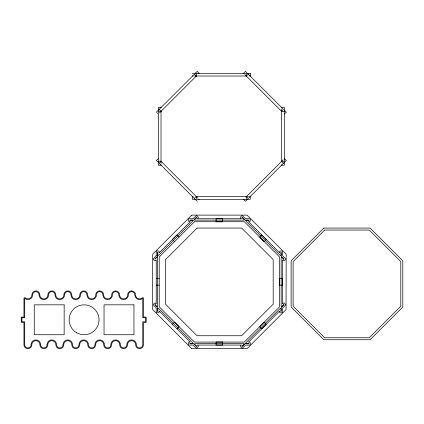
<?xml version="1.0" encoding="UTF-8"?>
<svg xmlns="http://www.w3.org/2000/svg" width="424" height="424" viewBox="0 0 424 424"><rect width="100%" height="100%" fill="white"/><g stroke="black" fill="none" stroke-linecap="round" stroke-linejoin="round"><path stroke-width="0.64" d="M156.35 112.212L194.42 74.142L196.323 76.044M195.029 73.527L197.234 71.322L199.142 73.225L198.829 73.538M159.514 112.853L196.731 75.636M161.051 161.337L159.148 163.24L197.218 201.31M246.365 76.066L248.268 74.163M194.399 198.496L196.301 196.593M281.616 111.316L283.518 109.413L245.448 71.343L243.546 73.246L243.853 73.559M191.431 215.424L152.921 253.934A1.028 1.028 0 0 0 152.613 254.67L152.613 309.133A1.028 1.028 0 0 0 152.916 309.865L191.431 348.374M243.837 199.116L243.524 199.428L245.427 201.331L247.637 199.126M245.936 197.022L283.153 159.8M284.266 158.687L286.322 160.442L248.247 198.512L246.344 196.609M172.393 324.265L174.545 322.113L179.124 326.697L176.972 328.849M192.432 73.326L246.275 73.326L246.275 76.018M246.853 73.326L250.261 73.326M192.432 76.018L193.174 76.018M194.219 76.018L246.567 76.018M249.519 76.018L250.261 76.018M161.025 111.385L158.332 111.385L158.332 165.228L161.025 165.228L161.025 164.788M281.642 111.417L284.334 111.417M158.332 161.242L161.025 161.242M281.642 161.268L284.334 161.268L284.334 107.431L281.642 107.426L281.642 107.866M193.148 196.641L192.406 196.641L192.406 199.333L195.814 199.333M196.1 196.641L248.448 196.641M249.492 196.641L250.234 196.641L250.234 199.333L196.392 199.333L196.392 196.641M156.186 278.658L159.228 278.658M156.186 285.14L159.228 285.14M284.329 110.224L286.338 112.233L284.287 113.987M244.807 74.507L281.822 111.523M281.594 161.358L283.502 163.261M159.164 109.392L161.072 111.295M156.891 112.758L157.596 113.462M158.38 158.671L156.329 160.42L158.338 162.429M160.844 161.131L197.86 198.146M198.814 199.1L199.121 199.407M179.124 237.101L176.972 234.949L172.393 239.534L174.545 241.685M284.334 161.846L284.334 165.254L281.642 165.254L281.642 164.671M281.642 109.212L281.642 161.846M250.261 73.326L250.261 76.018M246.249 196.641L246.249 199.333M196.418 73.326L196.418 76.018M161.025 107.839L161.025 107.399L158.332 107.399L158.332 110.807M161.025 110.807L161.025 163.441M191.431 348.374A1.028 1.028 0 0 0 192.162 348.682L246.625 348.682A1.028 1.028 0 0 0 247.362 348.374L286.057 309.557L286.174 254.67A1.028 1.028 0 0 0 285.871 253.934L247.362 215.424A1.028 1.028 0 0 0 246.625 215.116L192.162 215.122A1.028 1.028 0 0 0 191.431 215.424M157.622 256.149L154.845 259.091L157.06 257.177L157.527 257.225L157.622 306.245C156.626 308.64 151.978 300.097 157.601 307.517C158.852 316.723 156.112 307.358 158.502 308.37L192.925 342.793C193.842 345.216 184.636 342.422 193.81 343.71C201.209 349.334 192.65 344.648 195.051 343.673L243.736 343.673C246.143 344.648 237.578 349.334 244.977 343.71C254.14 342.417 244.955 345.226 245.862 342.793L280.285 308.37C282.691 307.368 279.93 316.712 281.197 307.501C286.783 300.107 282.204 308.624 281.17 306.245L281.17 257.559C282.188 255.158 286.772 263.649 281.223 256.35C279.856 247.128 282.797 256.313 280.285 255.434L245.862 221.005C244.929 218.561 254.146 221.386 244.993 220.098C237.615 214.549 246.121 219.038 243.736 220.125L195.051 220.125C192.66 219.007 201.183 214.555 193.794 220.098C184.647 221.397 193.858 218.546 192.925 221.005L158.502 255.434C156.165 256.467 158.809 247.107 157.622 256.149M21.2 317.698L21.295 322.251L23.961 322.531L23.961 344.717A3.938 3.938 0 0 0 27.899 348.655A3.938 3.938 0 0 0 31.842 344.717A4.039 4.039 0 0 1 35.876 340.679A4.039 4.039 0 0 1 39.914 344.717A3.938 3.938 0 0 0 43.858 348.655A3.938 3.938 0 0 0 47.795 344.717A4.039 4.039 0 0 1 51.834 340.679A4.039 4.039 0 0 1 55.867 344.717A3.938 3.938 0 0 0 59.81 348.655A3.938 3.938 0 0 0 63.748 344.717A4.039 4.039 0 0 1 67.787 340.679A4.039 4.039 0 0 1 71.82 344.717A3.938 3.938 0 0 0 75.763 348.655A3.938 3.938 0 0 0 79.701 344.717A4.039 4.039 0 0 1 83.74 340.679A4.039 4.039 0 0 1 87.773 344.717A3.938 3.938 0 0 0 91.717 348.655A3.938 3.938 0 0 0 95.654 344.717A4.039 4.039 0 0 1 99.693 340.679A4.039 4.039 0 0 1 103.726 344.717A3.938 3.938 0 0 0 107.67 348.655A3.938 3.938 0 0 0 111.607 344.717A4.039 4.039 0 0 1 115.646 340.679A4.039 4.039 0 0 1 119.685 344.717A3.938 3.938 0 0 0 123.623 348.655A3.938 3.938 0 0 0 127.56 344.717A4.039 4.039 0 0 1 131.599 340.679A4.039 4.039 0 0 1 135.638 344.717A3.938 3.938 0 0 0 139.576 348.655A3.938 3.938 0 0 0 143.513 344.717L143.513 322.531L146.206 322.251L146.301 317.793L145.898 317.088L143.513 317.046L143.503 298.279L143.031 297.595L142.268 297.871A4.039 4.039 0 0 1 135.537 294.86A3.938 3.938 0 0 0 131.599 290.922A3.938 3.938 0 0 0 127.661 294.86A4.039 4.039 0 0 1 123.623 298.899A4.039 4.039 0 0 1 119.584 294.86A3.938 3.938 0 0 0 115.646 290.922A3.938 3.938 0 0 0 111.708 294.86A4.039 4.039 0 0 1 107.67 298.899A4.039 4.039 0 0 1 103.631 294.86A3.938 3.938 0 0 0 99.693 290.922A3.938 3.938 0 0 0 95.75 294.86A4.039 4.039 0 0 1 91.717 298.899A4.039 4.039 0 0 1 87.678 294.86A3.938 3.938 0 0 0 83.74 290.922A3.938 3.938 0 0 0 79.797 294.86A4.039 4.039 0 0 1 75.763 298.899A4.039 4.039 0 0 1 71.725 294.86A3.938 3.938 0 0 0 67.787 290.922A3.938 3.938 0 0 0 63.844 294.86A4.039 4.039 0 0 1 59.81 298.899A4.039 4.039 0 0 1 55.772 294.86A3.938 3.938 0 0 0 51.834 290.922A3.938 3.938 0 0 0 47.891 294.86A4.039 4.039 0 0 1 43.858 298.899A4.039 4.039 0 0 1 39.819 294.86A3.938 3.938 0 0 0 35.876 290.922A3.938 3.938 0 0 0 31.938 294.86A4.039 4.039 0 0 1 25.212 297.871L24.444 297.595L23.972 298.279L23.961 317.046L21.682 317.072L21.2 317.698M156.223 255.736L153.573 258.38A0.996 0.996 0 0 0 153.573 259.795L154.278 260.5A0.996 0.996 0 0 0 155.693 260.5L156.223 259.965L156.223 303.833L155.693 303.303A0.996 0.996 0 0 0 154.278 303.303L153.573 304.008A0.996 0.996 0 0 0 153.573 305.418L156.223 308.068L156.223 311.81A0.996 0.996 0 0 0 157.219 312.811L158.221 312.811A0.996 0.996 0 0 0 159.217 311.81L159.217 311.057L190.238 342.078L189.48 342.078A0.996 0.996 0 0 0 188.484 343.074L188.484 344.071A0.996 0.996 0 0 0 189.48 345.067L193.227 345.067L195.877 347.717A0.996 0.996 0 0 0 197.287 347.717L197.992 347.012A0.996 0.996 0 0 0 197.992 345.602L197.457 345.067L241.33 345.067L240.795 345.602A0.996 0.996 0 0 0 240.795 347.012L241.5 347.717A0.996 0.996 0 0 0 242.91 347.717L245.56 345.067L249.307 345.067A0.996 0.996 0 0 0 250.303 344.071L250.303 343.074A0.996 0.996 0 0 0 249.307 342.078L248.549 342.078L279.575 311.057L279.575 311.81A0.996 0.996 0 0 0 280.571 312.811L281.568 312.811A0.996 0.996 0 0 0 282.564 311.81L282.564 308.068L285.214 305.418A0.996 0.996 0 0 0 285.214 304.008L284.509 303.303A0.996 0.996 0 0 0 283.099 303.303L282.564 303.833L282.564 259.965L283.099 260.5A0.996 0.996 0 0 0 284.509 260.5L285.214 259.795A0.996 0.996 0 0 0 285.214 258.38L282.564 255.736L282.564 251.989A0.996 0.996 0 0 0 281.568 250.992L280.571 250.992A0.996 0.996 0 0 0 279.575 251.989L279.575 252.741L248.549 221.72L249.307 221.72A0.996 0.996 0 0 0 250.303 220.724L250.303 219.727A0.996 0.996 0 0 0 249.307 218.731L245.56 218.731L242.91 216.081A0.996 0.996 0 0 0 241.5 216.081L240.795 216.786A0.996 0.996 0 0 0 240.795 218.196L241.33 218.731L197.457 218.731L197.992 218.196A0.996 0.996 0 0 0 197.992 216.786L197.287 216.081A0.996 0.996 0 0 0 195.877 216.081L193.227 218.731L189.48 218.731A0.996 0.996 0 0 0 188.484 219.727L188.484 220.724A0.996 0.996 0 0 0 189.48 221.72L190.238 221.72L159.217 252.741L159.217 251.989A0.996 0.996 0 0 0 158.221 250.992L157.219 250.992A0.996 0.996 0 0 0 156.223 251.989L156.223 255.736M194.468 221.72L159.217 256.971L159.217 306.828L194.468 342.078L244.319 342.078L279.575 306.828L279.575 256.971L244.319 221.72L194.468 221.72M197.038 228.059L165.498 259.599L165.498 304.204L197.038 335.739L241.643 335.739L273.183 304.204L273.183 259.599L241.643 228.059L197.038 228.059M261.703 234.949L259.552 237.101L264.136 241.685L266.288 239.534L261.703 234.949M323.835 228.059L291.129 260.765L291.129 307.024L323.835 339.73L370.094 339.73L402.8 307.024L402.8 260.765L370.094 228.059L323.835 228.059M324.662 230.052L293.122 261.592L293.122 306.197L324.662 337.737L369.267 337.737L400.807 306.197L400.807 261.592L369.267 230.052L324.662 230.052M264.136 322.113L259.552 326.697L261.703 328.849L266.288 324.265L264.136 322.113M222.579 218.747L216.097 218.747L216.097 221.789L222.579 221.789L222.579 218.747M282.495 278.658L279.453 278.658L279.453 285.14L282.495 285.14L282.495 278.658M64.157 304.835L34.243 304.835L34.243 334.743L64.157 334.743L64.157 304.835M133.952 304.835L104.039 304.835L104.039 334.743L133.952 334.743L133.952 304.835M24.74 317.793L21.947 317.793L21.947 321.784L24.709 321.784L24.709 344.717A3.191 3.191 0 0 0 27.899 347.908A3.191 3.191 0 0 0 31.09 344.717A4.786 4.786 0 0 1 35.876 339.931A4.786 4.786 0 0 1 40.667 344.717A3.191 3.191 0 0 0 43.858 347.908A3.191 3.191 0 0 0 47.048 344.717A4.786 4.786 0 0 1 51.834 339.931A4.786 4.786 0 0 1 56.62 344.717A3.191 3.191 0 0 0 59.81 347.908A3.191 3.191 0 0 0 63.001 344.717A4.786 4.786 0 0 1 67.787 339.931A4.786 4.786 0 0 1 72.573 344.717A3.191 3.191 0 0 0 75.763 347.908A3.191 3.191 0 0 0 78.954 344.717A4.786 4.786 0 0 1 83.74 339.931A4.786 4.786 0 0 1 88.526 344.717A3.191 3.191 0 0 0 91.717 347.908A3.191 3.191 0 0 0 94.907 344.717A4.786 4.786 0 0 1 99.693 339.931A4.786 4.786 0 0 1 104.479 344.717A3.191 3.191 0 0 0 107.67 347.908A3.191 3.191 0 0 0 110.86 344.717A4.786 4.786 0 0 1 115.646 339.931A4.786 4.786 0 0 1 120.432 344.717A3.191 3.191 0 0 0 123.623 347.908A3.191 3.191 0 0 0 126.813 344.717A4.786 4.786 0 0 1 131.599 339.931A4.786 4.786 0 0 1 136.385 344.717A3.191 3.191 0 0 0 139.576 347.908A3.191 3.191 0 0 0 142.766 344.717L142.766 321.784L145.554 321.784L145.554 317.793L142.766 317.793L142.766 298.427A4.786 4.786 0 0 1 134.79 294.86A3.191 3.191 0 0 0 131.599 291.67A3.191 3.191 0 0 0 128.408 294.86A4.786 4.786 0 0 1 123.623 299.646A4.786 4.786 0 0 1 118.837 294.86A3.191 3.191 0 0 0 115.646 291.67A3.191 3.191 0 0 0 112.455 294.86A4.786 4.786 0 0 1 107.67 299.646A4.786 4.786 0 0 1 102.884 294.86A3.191 3.191 0 0 0 99.693 291.67A3.191 3.191 0 0 0 96.502 294.86A4.786 4.786 0 0 1 91.717 299.646A4.786 4.786 0 0 1 86.931 294.86A3.191 3.191 0 0 0 83.74 291.67A3.191 3.191 0 0 0 80.549 294.86A4.786 4.786 0 0 1 75.763 299.646A4.786 4.786 0 0 1 70.978 294.86A3.191 3.191 0 0 0 67.787 291.67A3.191 3.191 0 0 0 64.596 294.86A4.786 4.786 0 0 1 59.81 299.646A4.786 4.786 0 0 1 55.025 294.86A3.191 3.191 0 0 0 51.834 291.67A3.191 3.191 0 0 0 48.643 294.86A4.786 4.786 0 0 1 43.858 299.646A4.786 4.786 0 0 1 39.072 294.86A3.191 3.191 0 0 0 35.876 291.67A3.191 3.191 0 0 0 32.685 294.86A4.786 4.786 0 0 1 24.709 298.427L24.74 317.793M222.579 342.009L216.097 342.009L216.097 345.051L222.579 345.051L222.579 342.009M76.622 332.739A14.957 14.957 0 0 0 99.052 319.786A14.957 14.957 0 0 0 76.622 306.838A14.957 14.957 0 0 0 76.622 332.739"/></g></svg>
